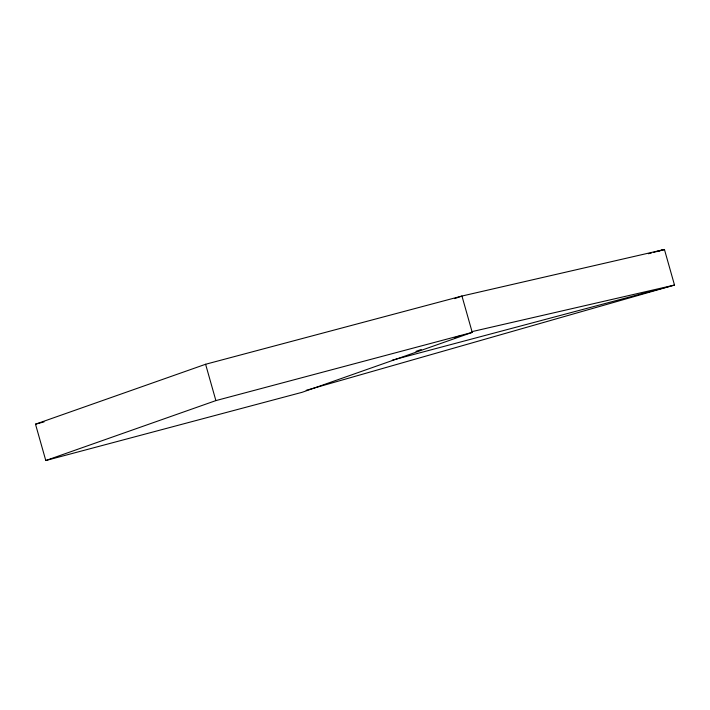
<?xml version="1.0" encoding="UTF-8"?>
<svg xmlns="http://www.w3.org/2000/svg" width="710" height="710" viewBox="0 0 710 710"><rect width="100%" height="100%" fill="white"/><g stroke="black" fill="none" stroke-linecap="round" stroke-linejoin="round"><path stroke-width="1.06" d="M454.693 298.599L461.953 296.043L472.23 332.378L302.132 392.302L45.786 460.524L35.5 424.181L205.598 364.265L461.953 296.043L664.436 249.476L674.5 285.056L306.179 390.322M45.786 460.524L215.884 400.6L472.23 332.378M416.007 351.352L421.199 349.524M454.391 337.836L459.574 336.007M656.981 251.606L664.436 249.476L653.741 252.325M648.399 253.745L651.602 252.893M35.5 424.181L44.047 421.909M392.31 360.156L674.5 285.056L472.017 331.623M205.598 364.265L215.884 400.6"/></g></svg>
